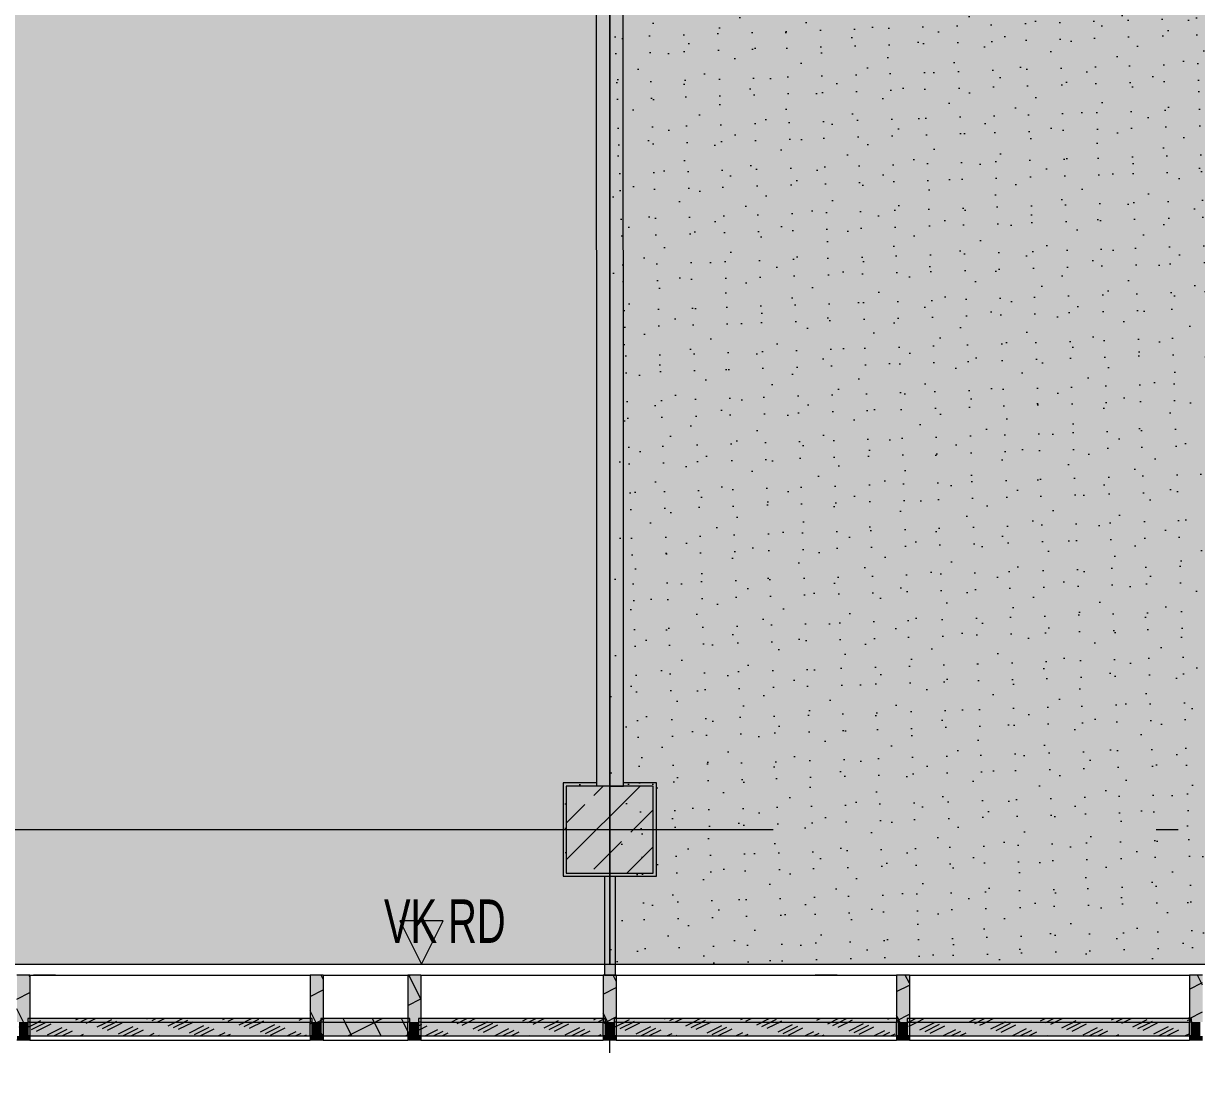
# Model space of a CAD drawing. Header units: metres. Extents: x 101 to 346, y 66 to 213.
# Drawn here: x 108.46 to 113.86, y 84.51 to 89.34 of the extents above; entities that cross this region are included whole.
import ezdxf

# ---------------------------------------------------------------- set-up
doc = ezdxf.new("R2010")
doc.units = ezdxf.units.M
doc.header["$MEASUREMENT"] = 0
for name, pattern in [('Punktlinie', [0.0035, 0, -0.0035]), ('Strichpunktlinie', [0.006703, 0.003528, -0.001764, 0, -0.001411]), ('Wipeout_Contour', [1, 0, -1])]:
    doc.linetypes.add(name, pattern=pattern)
for name, color, linetype in [('00  Raster', 7, 'Continuous'), ('10  Fassade', 7, 'Continuous'), ('10  Fassade_Deckschraffur', 7, 'Continuous'), ('10  Fassade_Schnittschraffur', 7, 'Continuous'), ('10  Stützen', 7, 'Continuous'), ('10  Stützen_Schnittschraffur', 7, 'Continuous'), ('10  Treppen + Rampen', 7, 'Continuous'), ('40  Text Statik', 7, 'Continuous'), ('50  NUF - Raumstempel', 7, 'Continuous'), ('Neubau_20  Boden Aufbauten', 7, 'Continuous'), ('Neubau_20  Boden Aufbauten_Deckschraffur', 7, 'Continuous'), ('Neubau_20 Wand Leichtbau MIETERAUSBAU', 7, 'Continuous'), ('Neubau_20 Wand Leichtbau MIETERAUSBAU_Schnittschraffur', 7, 'Continuous'), ('Neubau_40  Text Statik', 7, 'Continuous')]:
    doc.layers.add(name, color=color, linetype=linetype)
doc.styles.add('ERSTELLTER_STIL_3', font='')
doc.styles.get('ERSTELLTER_STIL_3').set_extended_font_data('Arial Narrow')
pattern_1 = [(26.86749, (13.58792, 22.68427), (-0.07117876, 0.14049852), [0, -0.105, 0, -0.1575]), (91.86749, (13.92054, 22.57534), (0.15741635, 0.00513262), [0, -0.077, 0, -0.133])]
pattern_2 = [(26.86749, (13.479, 22.35165), (-0.05423143, 0.10704649), []), (116.86749, (13.479, 22.35165), (0.10704649, 0.05423143), [])]

# ---------------------------------------------------------------- blocks, each defined once
blk = doc.blocks.new('*X19', base_point=(96.2155, 47.274))
at = {"layer": '10  Fassade_Schnittschraffur', "color": 98, "linetype": 'Continuous', "lineweight": 13, "ltscale": 1000, "true_color": 0x000100}
for p, q in [((112.5254, 84.7373), (112.5641, 84.7569)), ((112.5336, 84.7216), (112.6005, 84.7555)), ((112.584, 84.7051), (112.6509, 84.739)), ((112.6078, 84.6973), (112.6747, 84.7312)), ((112.6315, 84.6896), (112.6984, 84.7235)), ((112.8128, 84.7418), (112.8426, 84.7569)), ((112.8365, 84.734), (112.8818, 84.7569)), ((112.8603, 84.7262), (112.9209, 84.7569)), ((112.9106, 84.7097), (112.9776, 84.7436)), ((112.9344, 84.7019), (113.0013, 84.7358)), ((112.9582, 84.6941), (113.0251, 84.728)), ((113.0085, 84.6776), (113.0754, 84.7115)), ((113.1394, 84.7463), (113.1603, 84.7569)), ((113.1632, 84.7385), (113.1994, 84.7569)), ((113.1869, 84.7308), (113.2385, 84.7569)), ((113.2373, 84.7143), (113.3042, 84.7482)), ((113.2611, 84.7065), (113.328, 84.7404)), ((113.2848, 84.6987), (113.3517, 84.7326)), ((113.3352, 84.6822), (113.4021, 84.7161)), ((113.4661, 84.7509), (113.4779, 84.7569)), ((113.4898, 84.7431), (113.517, 84.7569)), ((113.5136, 84.7353), (113.5561, 84.7569)), ((113.5639, 84.7188), (113.6308, 84.7527)), ((113.5877, 84.7111), (113.6546, 84.745)), ((113.6115, 84.7033), (113.6784, 84.7372)), ((113.6618, 84.6868), (113.7287, 84.7207)), ((113.6856, 84.679), (113.7525, 84.7129)), ((113.7927, 84.7555), (113.7955, 84.7569)), ((113.8165, 84.7477), (113.8346, 84.7569)), ((112.6894, 84.6769), (112.7488, 84.707)), ((112.7285, 84.6769), (112.7726, 84.6992)), ((112.7677, 84.6769), (112.7963, 84.6914)), ((113.0462, 84.6769), (113.0992, 84.7038)), ((113.0853, 84.6769), (113.123, 84.696)), ((113.1682, 84.6769), (113.1733, 84.6795)), ((113.3638, 84.6769), (113.4258, 84.7083)), ((113.4029, 84.6769), (113.4496, 84.7005)), ((113.4858, 84.6769), (113.5, 84.6841)), ((113.7205, 84.6769), (113.7762, 84.7051)), ((113.8035, 84.6769), (113.8266, 84.6886))]:
    blk.add_line(p, q, dxfattribs=at)
blk = doc.blocks.new('*X20', base_point=(96.2155, 47.274))
at = {"layer": '10  Fassade_Schnittschraffur', "color": 98, "linetype": 'Continuous', "lineweight": 13, "ltscale": 1000, "true_color": 0x000100}
for p, q in [((111.1795, 84.7189), (111.2465, 84.7528)), ((111.2033, 84.7111), (111.2702, 84.745)), ((111.2271, 84.7033), (111.294, 84.7372)), ((111.2774, 84.6868), (111.3443, 84.7207)), ((111.3012, 84.6791), (111.3681, 84.713)), ((111.4083, 84.7555), (111.411, 84.7569)), ((111.4321, 84.7477), (111.4501, 84.7569)), ((111.4558, 84.74), (111.4892, 84.7569)), ((111.5062, 84.7235), (111.5722, 84.7569)), ((111.5299, 84.7157), (111.5969, 84.7496)), ((111.5537, 84.7079), (111.6206, 84.7418)), ((111.6041, 84.6914), (111.671, 84.7253)), ((111.6278, 84.6836), (111.6947, 84.7175)), ((111.7587, 84.7523), (111.7677, 84.7569)), ((111.7825, 84.7445), (111.8068, 84.7569)), ((111.8328, 84.728), (111.8898, 84.7569)), ((111.8566, 84.7203), (111.9235, 84.7542)), ((111.8804, 84.7125), (111.9473, 84.7464)), ((111.9307, 84.696), (111.9976, 84.7299)), ((111.9545, 84.6882), (112.0214, 84.7221)), ((111.9782, 84.6804), (112.0451, 84.7143)), ((112.1091, 84.7491), (112.1245, 84.7569)), ((112.1595, 84.7326), (112.2074, 84.7569)), ((112.1832, 84.7248), (112.2465, 84.7569)), ((112.207, 84.7171), (112.2739, 84.7509)), ((112.2574, 84.7006), (112.3243, 84.7345)), ((112.2811, 84.6928), (112.348, 84.7267)), ((112.3049, 84.685), (112.3718, 84.7189)), ((112.4358, 84.7537), (112.4421, 84.7569)), ((111.336, 84.6769), (111.3919, 84.7052)), ((111.4189, 84.6769), (111.4422, 84.6887)), ((111.4581, 84.6769), (111.466, 84.6809)), ((111.6536, 84.6769), (111.7185, 84.7098)), ((111.7366, 84.6769), (111.7689, 84.6933)), ((111.7757, 84.6769), (111.7926, 84.6855)), ((111.8148, 84.6769), (111.8164, 84.6777)), ((112.0542, 84.6769), (112.0955, 84.6978)), ((112.0933, 84.6769), (112.1193, 84.69)), ((112.1324, 84.6769), (112.143, 84.6823)), ((112.3718, 84.6769), (112.4222, 84.7024)), ((112.4109, 84.6769), (112.4459, 84.6946)), ((112.45, 84.6769), (112.4697, 84.6868))]:
    blk.add_line(p, q, dxfattribs=at)
blk = doc.blocks.new('*X21', base_point=(96.2155, 47.274))
at = {"layer": '10  Fassade_Schnittschraffur', "color": 98, "linetype": 'Continuous', "lineweight": 13, "ltscale": 1000, "true_color": 0x000100}
for p, q in [((110.2754, 84.7238), (110.2903, 84.7313)), ((110.2754, 84.7039), (110.314, 84.7235)), ((110.4284, 84.7418), (110.4581, 84.7569)), ((110.4521, 84.734), (110.4972, 84.7569)), ((110.4759, 84.7263), (110.5364, 84.7569)), ((110.5263, 84.7098), (110.5932, 84.7437)), ((110.55, 84.702), (110.6169, 84.7359)), ((110.5738, 84.6942), (110.6407, 84.7281)), ((110.6241, 84.6777), (110.691, 84.7116)), ((110.755, 84.7464), (110.7757, 84.7569)), ((110.7788, 84.7386), (110.8149, 84.7569)), ((110.8025, 84.7308), (110.854, 84.7569)), ((110.8529, 84.7143), (110.9198, 84.7482)), ((110.8767, 84.7066), (110.9436, 84.7404)), ((110.9004, 84.6988), (110.9673, 84.7327)), ((110.9508, 84.6823), (111.0177, 84.7162)), ((111.0817, 84.751), (111.0934, 84.7569)), ((111.1054, 84.7432), (111.1325, 84.7569)), ((111.1292, 84.7354), (111.1354, 84.7385)), ((110.3049, 84.6769), (110.3644, 84.707)), ((110.344, 84.6769), (110.3882, 84.6993)), ((110.3831, 84.6769), (110.4119, 84.6915)), ((110.6616, 84.6769), (110.7148, 84.7038)), ((110.7008, 84.6769), (110.7386, 84.696)), ((110.7837, 84.6769), (110.7889, 84.6795)), ((110.9793, 84.6769), (111.0414, 84.7084)), ((111.0184, 84.6769), (111.0652, 84.7006)), ((111.1013, 84.6769), (111.1156, 84.6841))]:
    blk.add_line(p, q, dxfattribs=at)
blk = doc.blocks.new('*X22', base_point=(96.2155, 47.274))
at = {"layer": '10  Fassade_Schnittschraffur', "color": 98, "linetype": 'Continuous', "lineweight": 13, "ltscale": 1000, "true_color": 0x000100}
for p, q in [((108.4754, 84.7179), (108.5354, 84.7483)), ((108.4923, 84.7066), (108.5592, 84.7405)), ((108.516, 84.6988), (108.5829, 84.7327)), ((108.5664, 84.6823), (108.6333, 84.7162)), ((108.6973, 84.751), (108.7089, 84.7569)), ((108.721, 84.7432), (108.748, 84.7569)), ((108.7448, 84.7355), (108.7871, 84.7569)), ((108.7952, 84.719), (108.8621, 84.7529)), ((108.8189, 84.7112), (108.8858, 84.7451)), ((108.8427, 84.7034), (108.9096, 84.7373)), ((108.893, 84.6869), (108.9599, 84.7208)), ((108.9168, 84.6791), (108.9837, 84.713)), ((109.0239, 84.7556), (109.0265, 84.7569)), ((109.0477, 84.7478), (109.0656, 84.7569)), ((109.0714, 84.74), (109.1047, 84.7569)), ((109.1218, 84.7235), (109.1876, 84.7569)), ((109.1456, 84.7158), (109.2125, 84.7497)), ((109.1693, 84.708), (109.2362, 84.7419)), ((109.2197, 84.6915), (109.2866, 84.7254)), ((109.2434, 84.6837), (109.3103, 84.7176)), ((109.3743, 84.7524), (109.3832, 84.7569)), ((109.3981, 84.7446), (109.4223, 84.7569)), ((109.4484, 84.7281), (109.5053, 84.7569)), ((109.4722, 84.7203), (109.5391, 84.7542)), ((109.496, 84.7125), (109.5629, 84.7464)), ((109.5463, 84.6961), (109.6132, 84.7299)), ((109.5701, 84.6883), (109.637, 84.7222)), ((109.5938, 84.6805), (109.6607, 84.7144)), ((109.7247, 84.7492), (109.74, 84.7569)), ((109.7751, 84.7327), (109.7854, 84.7379)), ((108.5948, 84.6769), (108.6571, 84.7085)), ((108.6339, 84.6769), (108.6808, 84.7007)), ((108.7168, 84.6769), (108.7312, 84.6842)), ((108.9515, 84.6769), (109.0075, 84.7052)), ((109.0344, 84.6769), (109.0578, 84.6888)), ((109.0735, 84.6769), (109.0816, 84.681)), ((109.2691, 84.6769), (109.3341, 84.7098)), ((109.352, 84.6769), (109.3845, 84.6933)), ((109.3912, 84.6769), (109.4082, 84.6855)), ((109.4303, 84.6769), (109.432, 84.6778)), ((109.6697, 84.6769), (109.7111, 84.6979)), ((109.7088, 84.6769), (109.7349, 84.6901)), ((109.7479, 84.6769), (109.7586, 84.6823))]:
    blk.add_line(p, q, dxfattribs=at)

msp = doc.modelspace()

# ---------------------------------------------------------------- hatches: boundary and pattern name
at = {"layer": '10  Stützen_Schnittschraffur', "linetype": 'Continuous', "lineweight": 0, "true_color": 0xffffff}
for points in [[(111.0938, 85.8419), (110.9404, 85.8419), (110.9404, 85.4119), (111.3704, 85.4119), (111.3704, 85.8419), (111.2188, 85.8419), (111.2188, 85.8269), (111.1563, 85.8269), (111.3554, 85.8269), (111.3554, 85.4269), (110.9554, 85.4269), (110.9554, 85.8269), (111.0938, 85.8269)], [(110.9554, 85.4269), (111.3554, 85.4269), (111.3554, 85.8269), (110.9554, 85.8269)]]:
    msp.add_hatch(color=7, dxfattribs=at).paths.add_polyline_path(points)
at = {"layer": '10  Stützen_Schnittschraffur', "linetype": 'Continuous', "lineweight": 13, "true_color": 0x000100}
h = msp.add_hatch(dxfattribs=at)
h.set_pattern_fill('Gips_0008', color=98, style=0, pattern_type=2)
h.set_pattern_definition([(26.86749, (13.479, 22.351647), (-0.02259643, 0.044602705), [0, -0.05])])
h.paths.add_polyline_path([(111.0938, 85.8419), (110.9404, 85.8419), (110.9404, 85.4119), (111.3704, 85.4119), (111.3704, 85.8419), (111.2188, 85.8419), (111.2188, 85.8269), (111.1563, 85.8269), (111.3554, 85.8269), (111.3554, 85.4269), (110.9554, 85.4269), (110.9554, 85.8269), (111.0938, 85.8269)])
h = msp.add_hatch(dxfattribs=at)
h.set_pattern_fill('Beton__Stahlbeton_0008', color=98, style=0, pattern_type=2)
h.set_pattern_definition([(225, (110.95537, 85.8269), (-0.16971, 0.16971), []), (225, (110.87052, 85.91174), (-0.169706, 0.169706), [0.18, -0.06])])
h.paths.add_polyline_path([(110.9554, 85.4269), (111.3554, 85.4269), (111.3554, 85.8269), (110.9554, 85.8269)])
at = {"layer": 'Neubau_20  Boden Aufbauten_Deckschraffur', "linetype": 'Continuous', "lineweight": 18}
msp.add_hatch(color=171, dxfattribs=at).paths.add_polyline_path([(113.1704, 97.469), (104.6804, 97.469), (104.6804, 92.8669), (104.6804, 85.0069), (111.0679, 85.0069), (111.1554, 85.0069), (111.1554, 90.7669), (111.0929, 90.7669), (111.0929, 92.8169), (111.2179, 92.8169), (113.7054, 92.8169), (113.7054, 97.312), (113.1704, 97.312)])
h = msp.add_hatch(dxfattribs=at)
h.set_pattern_fill('Mörtel_0008', color=8, style=0, pattern_type=2)
h.set_pattern_definition(pattern_1)
h.paths.add_polyline_path([(113.1704, 97.469), (104.6804, 97.469), (104.6804, 92.8669), (104.6804, 85.0069), (111.0679, 85.0069), (111.1554, 85.0069), (111.1554, 90.7669), (111.0929, 90.7669), (111.0929, 92.8169), (111.2179, 92.8169), (113.7054, 92.8169), (113.7054, 97.312), (113.1704, 97.312)])
at = {"layer": 'Neubau_20  Boden Aufbauten_Deckschraffur', "linetype": 'Continuous', "lineweight": 18, "true_color": 0xe2ff40}
msp.add_hatch(color=61, dxfattribs=at).paths.add_polyline_path([(111.1554, 90.7669), (111.1554, 85.0069), (118.2804, 85.0069), (118.2804, 90.7669)])
at = {"layer": 'Neubau_20  Boden Aufbauten_Deckschraffur', "linetype": 'Continuous', "lineweight": 18, "true_color": 0xdfdfdf}
h = msp.add_hatch(dxfattribs=at)
h.set_pattern_fill('Mörtel_0008', color=254, style=0, pattern_type=2)
h.set_pattern_definition(pattern_1)
h.paths.add_polyline_path([(111.1554, 90.7669), (111.1554, 85.0069), (118.2804, 85.0069), (118.2804, 90.7669)])
at = {"layer": 'Neubau_20 Wand Leichtbau MIETERAUSBAU_Schnittschraffur', "linetype": 'Continuous', "lineweight": 18}
msp.add_hatch(color=9, dxfattribs=at).paths.add_polyline_path([(111.2179, 90.7669), (111.0929, 90.7669), (111.0938, 85.8269), (111.1563, 85.8269), (111.2188, 85.8269)])

# ---------------------------------------------------------------- linework, layer by layer
at = {"layer": '00  Raster', "color": 7, "linetype": 'Strichpunktlinie', "lineweight": 13, "ltscale": 1000}
msp.add_line((101.5775, 85.6269), (159.1776, 85.6269), dxfattribs=at)
at = {"layer": '10  Stützen', "color": 7, "linetype": 'Continuous', "lineweight": 13, "ltscale": 1000, "flags": 128}
msp.add_lwpolyline([(111.0938, 85.8419), (110.9404, 85.8419), (110.9404, 85.4119), (111.3704, 85.4119), (111.3704, 85.8419), (111.2188, 85.8419)], dxfattribs=at)
msp.add_lwpolyline([(110.9554, 85.4269), (111.3554, 85.4269), (111.3554, 85.8269), (110.9554, 85.8269)], close=True, dxfattribs=at)
at = {"layer": 'Neubau_20  Boden Aufbauten', "color": 7, "linetype": 'Continuous', "lineweight": 13, "ltscale": 1000, "flags": 128}
for points in [[(113.1704, 97.469), (104.6804, 97.469), (104.6804, 92.8669), (104.6804, 85.0069), (111.0679, 85.0069), (111.1554, 85.0069), (111.1554, 90.7669), (111.0929, 90.7669), (111.0929, 92.8169), (111.2179, 92.8169), (113.7054, 92.8169), (113.7054, 97.312), (113.1704, 97.312)], [(111.1554, 90.7669), (111.1554, 85.0069), (118.2804, 85.0069), (118.2804, 90.7669)]]:
    msp.add_lwpolyline(points, close=True, dxfattribs=at)
at = {"layer": 'Neubau_20 Wand Leichtbau MIETERAUSBAU', "color": 7, "linetype": 'Continuous', "lineweight": 18, "ltscale": 1000, "flags": 128}
for points in [[(111.0929, 90.7669), (111.0938, 85.8269)], [(111.2188, 85.8269), (111.2179, 90.7669)]]:
    msp.add_lwpolyline(points, dxfattribs=at)
at = {"layer": 'Neubau_20 Wand Leichtbau MIETERAUSBAU', "color": 7, "linetype": 'Continuous', "lineweight": 13, "ltscale": 1000, "flags": 128}
msp.add_lwpolyline([(111.1563, 85.8269), (111.2188, 85.8269)], dxfattribs=at)
at = {"layer": 'Neubau_40  Text Statik', "color": 7, "linetype": 'Continuous', "lineweight": 13, "ltscale": 1000}
for p, q in [((110.3885, 85.2069), (110.1885, 85.2069)), ((110.1885, 85.2069), (110.2886, 85.0069)), ((110.2886, 85.0069), (110.3885, 85.2069))]:
    msp.add_line(p, q, dxfattribs=at)

# ---------------------------------------------------------------- texts
at = {"layer": '40  Text Statik', "color": 7, "linetype": 'Continuous', "lineweight": 13, "insert": (110.1159, 85.3054), "char_height": 0.2, "attachment_point": 1, "rotation": 0.0014, "style": 'ERSTELLTER_STIL_3'}
msp.add_mtext('\\A1;{\\W0.800000x;\\pql;\\fArial Narrow|b0|i0|c0|p38;VK RD}', dxfattribs=at)

# ---------------------------------------------------------------- wipeouts: each hides what was drawn before it
at = {"color": 254, "linetype": 'Wipeout_Contour', "lineweight": 0, "ltscale": 552.595274}
msp.add_wipeout([(109.7754, 84.6769), (109.7754, 84.7407), (108.4854, 84.7407), (108.4854, 84.6769)], dxfattribs=at).dxf.layer = '10  Fassade_Deckschraffur'
at = {"color": 254, "linetype": 'Wipeout_Contour', "lineweight": 0, "ltscale": 555.444566}
msp.add_wipeout([(110.2254, 84.6769), (110.2254, 84.7407), (109.8354, 84.7407), (109.8354, 84.6769)], dxfattribs=at).dxf.layer = '10  Fassade_Deckschraffur'
at = {"color": 254, "linetype": 'Wipeout_Contour', "lineweight": 0, "ltscale": 557.585593}
msp.add_wipeout([(111.1254, 84.6769), (111.1254, 84.7407), (110.2854, 84.7407), (110.2854, 84.6769)], dxfattribs=at).dxf.layer = '10  Fassade_Deckschraffur'
at = {"color": 254, "linetype": 'Wipeout_Contour', "lineweight": 0, "ltscale": 561.165749}
msp.add_wipeout([(112.4754, 84.6769), (112.4754, 84.7407), (111.1854, 84.7407), (111.1854, 84.6769)], dxfattribs=at).dxf.layer = '10  Fassade_Deckschraffur'
at = {"color": 254, "linetype": 'Wipeout_Contour', "lineweight": 0, "ltscale": 565.479629}
msp.add_wipeout([(113.8254, 84.6769), (113.8254, 84.7407), (112.5354, 84.7407), (112.5354, 84.6769)], dxfattribs=at).dxf.layer = '10  Fassade_Deckschraffur'

# ---------------------------------------------------------------- next in the draw order: wipeouts: each hides what was drawn before it
at = {"color": 254, "linetype": 'Wipeout_Contour', "lineweight": 0, "ltscale": 552.938391}
msp.add_wipeout([(109.7754, 84.7407), (109.7754, 84.9569), (108.4854, 84.9569), (108.4854, 84.7407)], dxfattribs=at).dxf.layer = '10  Fassade_Deckschraffur'
at = {"color": 254, "linetype": 'Wipeout_Contour', "lineweight": 0, "ltscale": 555.785923}
msp.add_wipeout([(110.2254, 84.7407), (110.2254, 84.9569), (109.8354, 84.9569), (109.8354, 84.7407)], dxfattribs=at).dxf.layer = '10  Fassade_Deckschraffur'
at = {"color": 254, "linetype": 'Wipeout_Contour', "lineweight": 0, "ltscale": 557.925642}
msp.add_wipeout([(111.1254, 84.7407), (111.1254, 84.9569), (110.2854, 84.9569), (110.2854, 84.7407)], dxfattribs=at).dxf.layer = '10  Fassade_Deckschraffur'
at = {"color": 254, "linetype": 'Wipeout_Contour', "lineweight": 0, "ltscale": 561.503634}
msp.add_wipeout([(112.4754, 84.9569), (111.1854, 84.9569), (111.1854, 84.7407), (112.4754, 84.7407)], dxfattribs=at).dxf.layer = '10  Fassade_Deckschraffur'
at = {"color": 254, "linetype": 'Wipeout_Contour', "lineweight": 0, "ltscale": 565.81494}
msp.add_wipeout([(113.8254, 84.7407), (113.8254, 84.9569), (112.5354, 84.9569), (112.5354, 84.7407)], dxfattribs=at).dxf.layer = '10  Fassade_Deckschraffur'
at = {"color": 254, "linetype": 'Wipeout_Contour', "lineweight": 0, "ltscale": 552.492667}
msp.add_wipeout([(109.7754, 84.6569), (109.7754, 84.6769), (108.4854, 84.6769), (108.4854, 84.6569)], dxfattribs=at).dxf.layer = '10  Fassade_Deckschraffur'
at = {"color": 254, "linetype": 'Wipeout_Contour', "lineweight": 0, "ltscale": 555.342486}
msp.add_wipeout([(110.2254, 84.6569), (110.2254, 84.6769), (109.8354, 84.6769), (109.8354, 84.6569)], dxfattribs=at).dxf.layer = '10  Fassade_Deckschraffur'
at = {"color": 254, "linetype": 'Wipeout_Contour', "lineweight": 0, "ltscale": 557.483904}
msp.add_wipeout([(111.1254, 84.6569), (111.1254, 84.6769), (110.2854, 84.6769), (110.2854, 84.6569)], dxfattribs=at).dxf.layer = '10  Fassade_Deckschraffur'
at = {"color": 254, "linetype": 'Wipeout_Contour', "lineweight": 0, "ltscale": 561.064709}
msp.add_wipeout([(112.4754, 84.6569), (112.4754, 84.6769), (111.1854, 84.6769), (111.1854, 84.6569)], dxfattribs=at).dxf.layer = '10  Fassade_Deckschraffur'
at = {"color": 254, "linetype": 'Wipeout_Contour', "lineweight": 0, "ltscale": 565.379358}
msp.add_wipeout([(113.8254, 84.6569), (113.8254, 84.6769), (112.5354, 84.6769), (112.5354, 84.6569)], dxfattribs=at).dxf.layer = '10  Fassade_Deckschraffur'

# ---------------------------------------------------------------- next in the draw order: hatches: boundary and pattern name
at = {"layer": 'Neubau_20 Wand Leichtbau MIETERAUSBAU_Schnittschraffur', "linetype": 'Continuous', "lineweight": 18}
msp.add_hatch(color=9, dxfattribs=at).paths.add_polyline_path([(111.1314, 85.4119), (111.1315, 84.956), (111.1815, 84.956), (111.1814, 85.4119)])

# ---------------------------------------------------------------- next in the draw order: linework, layer by layer
at = {"layer": '10  Fassade', "color": 7, "linetype": 'Continuous', "lineweight": 13, "ltscale": 1000}
for p, q in [((108.4854, 84.9569), (108.4254, 84.9569)), ((109.8354, 84.9569), (109.7754, 84.9569)), ((110.2854, 84.9569), (110.2254, 84.9569)), ((111.1854, 84.9569), (111.1254, 84.9569)), ((112.5354, 84.9569), (112.4754, 84.9569)), ((113.8854, 84.9569), (113.8254, 84.9569))]:
    msp.add_line(p, q, dxfattribs=at)
at = {"layer": '10  Fassade', "color": 7, "linetype": 'Continuous', "lineweight": 18, "ltscale": 1000, "flags": 128}
for points in [[(108.4854, 84.9569), (109.7754, 84.9569)], [(109.8354, 84.9569), (110.2254, 84.9569)], [(110.2854, 84.9569), (111.1254, 84.9569)], [(111.1854, 84.9569), (112.4754, 84.9569)], [(112.5354, 84.9569), (113.8254, 84.9569)]]:
    msp.add_lwpolyline(points, dxfattribs=at)
at = {"layer": '50  NUF - Raumstempel', "color": 7, "linetype": 'Punktlinie', "lineweight": 13, "ltscale": 1000, "flags": 128}
msp.add_lwpolyline([(104.6804, 84.956), (104.6804, 97.469), (113.7904, 97.469), (113.7904, 99.9619), (127.3054, 99.9619), (127.3054, 99.6919), (127.1404, 99.6919), (127.1404, 99.2619), (127.3054, 99.2619), (127.3054, 93.4069), (127.1404, 93.4069), (127.1404, 92.9769), (127.3054, 92.9769), (127.3054, 92.7919), (121.8704, 92.7919), (121.8704, 88.5569), (120.5754, 88.5569), (120.5754, 85.1919), (117.9804, 85.1919), (117.9804, 84.956)], close=True, dxfattribs=at)
at = {"layer": 'Neubau_20 Wand Leichtbau MIETERAUSBAU', "color": 7, "linetype": 'Continuous', "lineweight": 18, "ltscale": 1000, "flags": 128}
for points in [[(111.1314, 85.4119), (111.1315, 84.956)], [(111.1815, 84.956), (111.1814, 85.4119)]]:
    msp.add_lwpolyline(points, dxfattribs=at)
at = {"layer": 'Neubau_20 Wand Leichtbau MIETERAUSBAU', "color": 7, "linetype": 'Continuous', "lineweight": 13, "ltscale": 1000, "flags": 128}
msp.add_lwpolyline([(111.1315, 84.956), (111.1815, 84.956)], dxfattribs=at)

# ---------------------------------------------------------------- next in the draw order: wipeouts: each hides what was drawn before it
at = {"color": 254, "linetype": 'Wipeout_Contour', "lineweight": 0, "ltscale": 550.549651}
msp.add_wipeout([(108.4754, 84.7407), (108.4754, 84.6799), (108.4854, 84.6799), (108.4854, 84.7407)], dxfattribs=at).dxf.layer = '10  Fassade_Deckschraffur'
at = {"color": 254, "linetype": 'Wipeout_Contour', "lineweight": 0, "ltscale": 554.657319}
msp.add_wipeout([(109.7754, 84.7407), (109.7754, 84.6799), (109.7854, 84.6799), (109.7854, 84.7407)], dxfattribs=at).dxf.layer = '10  Fassade_Deckschraffur'
at = {"color": 254, "linetype": 'Wipeout_Contour', "lineweight": 0, "ltscale": 554.815674}
msp.add_wipeout([(109.8254, 84.7407), (109.8254, 84.6799), (109.8354, 84.6799), (109.8354, 84.7407)], dxfattribs=at).dxf.layer = '10  Fassade_Deckschraffur'
at = {"color": 254, "linetype": 'Wipeout_Contour', "lineweight": 0, "ltscale": 556.083465}
msp.add_wipeout([(110.2254, 84.7407), (110.2254, 84.6799), (110.2354, 84.6799), (110.2354, 84.7407)], dxfattribs=at).dxf.layer = '10  Fassade_Deckschraffur'
at = {"color": 254, "linetype": 'Wipeout_Contour', "lineweight": 0, "ltscale": 556.24206}
msp.add_wipeout([(110.2754, 84.7407), (110.2754, 84.6799), (110.2854, 84.6799), (110.2854, 84.7407)], dxfattribs=at).dxf.layer = '10  Fassade_Deckschraffur'
at = {"color": 254, "linetype": 'Wipeout_Contour', "lineweight": 0, "ltscale": 558.942229}
msp.add_wipeout([(111.1354, 84.7407), (111.1254, 84.7407), (111.1254, 84.6799), (111.1354, 84.6799)], dxfattribs=at).dxf.layer = '10  Fassade_Deckschraffur'
at = {"color": 254, "linetype": 'Wipeout_Contour', "lineweight": 0, "ltscale": 559.1013}
msp.add_wipeout([(111.1754, 84.7407), (111.1754, 84.6799), (111.1854, 84.6799), (111.1854, 84.7407)], dxfattribs=at).dxf.layer = '10  Fassade_Deckschraffur'
at = {"color": 254, "linetype": 'Wipeout_Contour', "lineweight": 0, "ltscale": 563.246312}
msp.add_wipeout([(112.4754, 84.7407), (112.4754, 84.6799), (112.4854, 84.6799), (112.4854, 84.7407)], dxfattribs=at).dxf.layer = '10  Fassade_Deckschraffur'
at = {"color": 254, "linetype": 'Wipeout_Contour', "lineweight": 0, "ltscale": 563.406085}
msp.add_wipeout([(112.5254, 84.7407), (112.5254, 84.6799), (112.5354, 84.6799), (112.5354, 84.7407)], dxfattribs=at).dxf.layer = '10  Fassade_Deckschraffur'
at = {"color": 254, "linetype": 'Wipeout_Contour', "lineweight": 0, "ltscale": 567.569133}
msp.add_wipeout([(113.8254, 84.7407), (113.8254, 84.6799), (113.8354, 84.6799), (113.8354, 84.7407)], dxfattribs=at).dxf.layer = '10  Fassade_Deckschraffur'

# ---------------------------------------------------------------- next in the draw order: hatches: boundary and pattern name
at = {"layer": '10  Fassade_Schnittschraffur', "linetype": 'Continuous', "lineweight": 0, "true_color": 0xffffff}
for points in [[(108.4854, 84.9569), (108.4254, 84.9569), (108.4254, 84.7407), (108.4854, 84.7407)], [(109.8354, 84.9569), (109.7754, 84.9569), (109.7754, 84.7407), (109.8354, 84.7407)], [(110.2854, 84.9569), (110.2254, 84.9569), (110.2254, 84.7407), (110.2854, 84.7407)], [(111.1854, 84.9569), (111.1254, 84.9569), (111.1254, 84.7407), (111.1854, 84.7407)], [(112.5354, 84.9569), (112.4754, 84.9569), (112.4754, 84.7407), (112.5354, 84.7407)], [(113.8854, 84.9569), (113.8254, 84.9569), (113.8254, 84.7407), (113.8854, 84.7407)]]:
    msp.add_hatch(color=7, dxfattribs=at).paths.add_polyline_path(points)
at = {"layer": '10  Fassade_Schnittschraffur', "linetype": 'Continuous', "lineweight": 13, "true_color": 0x000100}
h = msp.add_hatch(dxfattribs=at)
h.set_pattern_fill('Dämmung__hart_1_0008', color=98, style=0, pattern_type=2)
h.set_pattern_definition(pattern_2)
h.paths.add_polyline_path([(108.4854, 84.9569), (108.4254, 84.9569), (108.4254, 84.7407), (108.4854, 84.7407)])
h = msp.add_hatch(dxfattribs=at)
h.set_pattern_fill('Dämmung__hart_1_0008', color=98, style=0, pattern_type=2)
h.set_pattern_definition(pattern_2)
h.paths.add_polyline_path([(109.8354, 84.9569), (109.7754, 84.9569), (109.7754, 84.7407), (109.8354, 84.7407)])
h = msp.add_hatch(dxfattribs=at)
h.set_pattern_fill('Dämmung__hart_1_0008', color=98, style=0, pattern_type=2)
h.set_pattern_definition(pattern_2)
h.paths.add_polyline_path([(110.2854, 84.9569), (110.2254, 84.9569), (110.2254, 84.7407), (110.2854, 84.7407)])
h = msp.add_hatch(dxfattribs=at)
h.set_pattern_fill('Dämmung__hart_1_0008', color=98, style=0, pattern_type=2)
h.set_pattern_definition(pattern_2)
h.paths.add_polyline_path([(111.1854, 84.9569), (111.1254, 84.9569), (111.1254, 84.7407), (111.1854, 84.7407)])
h = msp.add_hatch(dxfattribs=at)
h.set_pattern_fill('Dämmung__hart_1_0008', color=98, style=0, pattern_type=2)
h.set_pattern_definition(pattern_2)
h.paths.add_polyline_path([(112.5354, 84.9569), (112.4754, 84.9569), (112.4754, 84.7407), (112.5354, 84.7407)])
h = msp.add_hatch(dxfattribs=at)
h.set_pattern_fill('Dämmung__hart_1_0008', color=98, style=0, pattern_type=2)
h.set_pattern_definition(pattern_2)
h.paths.add_polyline_path([(113.8854, 84.9569), (113.8254, 84.9569), (113.8254, 84.7407), (113.8854, 84.7407)])

# ---------------------------------------------------------------- next in the draw order: linework, layer by layer
at = {"layer": '10  Fassade', "color": 7, "linetype": 'Continuous', "lineweight": 13, "ltscale": 1000}
for p, q in [((108.4854, 84.9569), (108.4854, 84.7407)), ((109.7754, 84.9569), (109.7754, 84.7407)), ((109.8354, 84.9569), (109.8354, 84.7407)), ((110.2254, 84.9569), (110.2254, 84.7407)), ((110.2854, 84.9569), (110.2854, 84.7407)), ((111.1254, 84.9569), (111.1254, 84.7407)), ((111.1854, 84.9569), (111.1854, 84.7407)), ((112.4754, 84.9569), (112.4754, 84.7407)), ((112.5354, 84.9569), (112.5354, 84.7407)), ((113.8254, 84.9569), (113.8254, 84.7407)), ((108.4854, 84.7407), (108.4754, 84.7407)), ((109.7854, 84.7407), (109.7754, 84.7407)), ((109.8354, 84.7407), (109.8254, 84.7407)), ((110.2354, 84.7407), (110.2254, 84.7407)), ((110.2854, 84.7407), (110.2754, 84.7407)), ((111.1354, 84.7407), (111.1254, 84.7407)), ((111.1854, 84.7407), (111.1754, 84.7407)), ((112.4854, 84.7407), (112.4754, 84.7407)), ((112.5354, 84.7407), (112.5254, 84.7407)), ((113.8354, 84.7407), (113.8254, 84.7407))]:
    msp.add_line(p, q, dxfattribs=at)
at = {"layer": '10  Fassade', "color": 7, "linetype": 'Continuous', "lineweight": 18, "ltscale": 1000, "flags": 128}
for points in [[(108.4854, 84.7407), (109.7754, 84.7407)], [(109.8354, 84.7407), (110.2254, 84.7407)], [(110.2854, 84.7407), (111.1254, 84.7407)], [(111.1854, 84.7407), (112.4754, 84.7407)], [(112.5354, 84.7407), (113.8254, 84.7407)]]:
    msp.add_lwpolyline(points, dxfattribs=at)

# ---------------------------------------------------------------- next in the draw order: wipeouts: each hides what was drawn before it
at = {"color": 254, "linetype": 'Wipeout_Contour', "lineweight": 0, "ltscale": 550.471323}
msp.add_wipeout([(108.4854, 84.6799), (108.4754, 84.6799), (108.4754, 84.6769), (108.4854, 84.6769)], dxfattribs=at).dxf.layer = '10  Fassade_Deckschraffur'
at = {"color": 254, "linetype": 'Wipeout_Contour', "lineweight": 0, "ltscale": 554.579571}
msp.add_wipeout([(109.7754, 84.6799), (109.7754, 84.6769), (109.7854, 84.6769), (109.7854, 84.6799)], dxfattribs=at).dxf.layer = '10  Fassade_Deckschraffur'
at = {"color": 254, "linetype": 'Wipeout_Contour', "lineweight": 0, "ltscale": 554.737948}
msp.add_wipeout([(109.8354, 84.6799), (109.8254, 84.6799), (109.8254, 84.6769), (109.8354, 84.6769)], dxfattribs=at).dxf.layer = '10  Fassade_Deckschraffur'
at = {"color": 254, "linetype": 'Wipeout_Contour', "lineweight": 0, "ltscale": 556.005916}
msp.add_wipeout([(110.2254, 84.6799), (110.2254, 84.6769), (110.2354, 84.6769), (110.2354, 84.6799)], dxfattribs=at).dxf.layer = '10  Fassade_Deckschraffur'
at = {"color": 254, "linetype": 'Wipeout_Contour', "lineweight": 0, "ltscale": 556.164533}
msp.add_wipeout([(110.2854, 84.6799), (110.2754, 84.6799), (110.2754, 84.6769), (110.2854, 84.6769)], dxfattribs=at).dxf.layer = '10  Fassade_Deckschraffur'
at = {"color": 254, "linetype": 'Wipeout_Contour', "lineweight": 0, "ltscale": 558.865078}
msp.add_wipeout([(111.1254, 84.6799), (111.1254, 84.6769), (111.1354, 84.6769), (111.1354, 84.6799)], dxfattribs=at).dxf.layer = '10  Fassade_Deckschraffur'
at = {"color": 254, "linetype": 'Wipeout_Contour', "lineweight": 0, "ltscale": 559.024174}
msp.add_wipeout([(111.1854, 84.6799), (111.1754, 84.6799), (111.1754, 84.6769), (111.1854, 84.6769)], dxfattribs=at).dxf.layer = '10  Fassade_Deckschraffur'
at = {"color": 254, "linetype": 'Wipeout_Contour', "lineweight": 0, "ltscale": 563.16975}
msp.add_wipeout([(112.4754, 84.6799), (112.4754, 84.6769), (112.4854, 84.6769), (112.4854, 84.6799)], dxfattribs=at).dxf.layer = '10  Fassade_Deckschraffur'
at = {"color": 254, "linetype": 'Wipeout_Contour', "lineweight": 0, "ltscale": 563.329543}
msp.add_wipeout([(112.5354, 84.6799), (112.5254, 84.6799), (112.5254, 84.6769), (112.5354, 84.6769)], dxfattribs=at).dxf.layer = '10  Fassade_Deckschraffur'
at = {"color": 254, "linetype": 'Wipeout_Contour', "lineweight": 0, "ltscale": 567.493151}
msp.add_wipeout([(113.8254, 84.6799), (113.8254, 84.6769), (113.8354, 84.6769), (113.8354, 84.6799)], dxfattribs=at).dxf.layer = '10  Fassade_Deckschraffur'

# ---------------------------------------------------------------- next in the draw order: hatches: boundary and pattern name
at = {"layer": '10  Fassade_Schnittschraffur', "linetype": 'Continuous', "lineweight": 0, "true_color": 0xffffff}
for points in [[(108.4754, 84.7407), (108.4354, 84.7407), (108.4354, 84.6769), (108.4754, 84.6769)], [(109.7854, 84.6769), (109.7854, 84.7569), (108.4754, 84.7569), (108.4754, 84.6769)], [(109.8254, 84.7407), (109.7854, 84.7407), (109.7854, 84.6769), (109.8254, 84.6769)], [(110.2354, 84.6769), (110.2354, 84.7569), (109.8254, 84.7569), (109.8254, 84.6769)], [(110.2754, 84.7407), (110.2354, 84.7407), (110.2354, 84.6769), (110.2754, 84.6769)], [(111.1354, 84.6769), (111.1354, 84.7569), (110.2754, 84.7569), (110.2754, 84.6769)], [(111.1754, 84.7407), (111.1354, 84.7407), (111.1354, 84.6769), (111.1754, 84.6769)], [(112.4854, 84.6769), (112.4854, 84.7569), (111.1754, 84.7569), (111.1754, 84.6769)], [(112.5254, 84.7407), (112.4854, 84.7407), (112.4854, 84.6769), (112.5254, 84.6769)], [(113.8354, 84.6769), (113.8354, 84.7569), (112.5254, 84.7569), (112.5254, 84.6769)], [(113.8754, 84.7407), (113.8354, 84.7407), (113.8354, 84.6769), (113.8754, 84.6769)], [(108.4254, 84.6569), (108.4854, 84.6569), (108.4854, 84.6769), (108.4254, 84.6769)], [(109.7754, 84.6569), (109.8354, 84.6569), (109.8354, 84.6769), (109.7754, 84.6769)], [(110.2254, 84.6569), (110.2854, 84.6569), (110.2854, 84.6769), (110.2254, 84.6769)], [(111.1254, 84.6569), (111.1854, 84.6569), (111.1854, 84.6769), (111.1254, 84.6769)], [(112.4754, 84.6569), (112.5354, 84.6569), (112.5354, 84.6769), (112.4754, 84.6769)], [(113.8254, 84.6569), (113.8854, 84.6569), (113.8854, 84.6769), (113.8254, 84.6769)]]:
    msp.add_hatch(color=7, dxfattribs=at).paths.add_polyline_path(points)
at = {"layer": '10  Fassade_Schnittschraffur', "linetype": 'Continuous', "lineweight": 13, "true_color": 0x000100}
h = msp.add_hatch(dxfattribs=at)
h.set_pattern_fill('Dämmung__hart_1_0008', color=98, style=0, pattern_type=2)
h.set_pattern_definition(pattern_2)
h.paths.add_polyline_path([(108.4754, 84.7407), (108.4354, 84.7407), (108.4354, 84.6769), (108.4754, 84.6769)])
h = msp.add_hatch(dxfattribs=at)
h.set_pattern_fill('Dämmung__hart_1_0008', color=98, style=0, pattern_type=2)
h.set_pattern_definition(pattern_2)
h.paths.add_polyline_path([(109.8254, 84.7407), (109.7854, 84.7407), (109.7854, 84.6769), (109.8254, 84.6769)])
h = msp.add_hatch(dxfattribs=at)
h.set_pattern_fill('Dämmung__hart_1_0008', color=98, style=0, pattern_type=2)
h.set_pattern_definition(pattern_2)
h.paths.add_polyline_path([(110.2354, 84.6769), (110.2354, 84.7569), (109.8254, 84.7569), (109.8254, 84.6769)])
h = msp.add_hatch(dxfattribs=at)
h.set_pattern_fill('Dämmung__hart_1_0008', color=98, style=0, pattern_type=2)
h.set_pattern_definition(pattern_2)
h.paths.add_polyline_path([(110.2754, 84.7407), (110.2354, 84.7407), (110.2354, 84.6769), (110.2754, 84.6769)])
h = msp.add_hatch(dxfattribs=at)
h.set_pattern_fill('Dämmung__hart_1_0008', color=98, style=0, pattern_type=2)
h.set_pattern_definition(pattern_2)
h.paths.add_polyline_path([(111.1754, 84.7407), (111.1354, 84.7407), (111.1354, 84.6769), (111.1754, 84.6769)])
h = msp.add_hatch(dxfattribs=at)
h.set_pattern_fill('Dämmung__hart_1_0008', color=98, style=0, pattern_type=2)
h.set_pattern_definition(pattern_2)
h.paths.add_polyline_path([(112.5254, 84.7407), (112.4854, 84.7407), (112.4854, 84.6769), (112.5254, 84.6769)])
h = msp.add_hatch(dxfattribs=at)
h.set_pattern_fill('Dämmung__hart_1_0008', color=98, style=0, pattern_type=2)
h.set_pattern_definition(pattern_2)
h.paths.add_polyline_path([(113.8754, 84.7407), (113.8354, 84.7407), (113.8354, 84.6769), (113.8754, 84.6769)])
h = msp.add_hatch(dxfattribs=at)
h.set_pattern_fill('Dämmung__hart_1_0008', color=98, style=0, pattern_type=2)
h.set_pattern_definition(pattern_2)
h.paths.add_polyline_path([(108.4254, 84.6569), (108.4854, 84.6569), (108.4854, 84.6769), (108.4254, 84.6769)])
h = msp.add_hatch(dxfattribs=at)
h.set_pattern_fill('Dämmung__hart_1_0008', color=98, style=0, pattern_type=2)
h.set_pattern_definition(pattern_2)
h.paths.add_polyline_path([(109.7754, 84.6569), (109.8354, 84.6569), (109.8354, 84.6769), (109.7754, 84.6769)])
h = msp.add_hatch(dxfattribs=at)
h.set_pattern_fill('Dämmung__hart_1_0008', color=98, style=0, pattern_type=2)
h.set_pattern_definition(pattern_2)
h.paths.add_polyline_path([(110.2254, 84.6569), (110.2854, 84.6569), (110.2854, 84.6769), (110.2254, 84.6769)])
h = msp.add_hatch(dxfattribs=at)
h.set_pattern_fill('Dämmung__hart_1_0008', color=98, style=0, pattern_type=2)
h.set_pattern_definition(pattern_2)
h.paths.add_polyline_path([(111.1254, 84.6569), (111.1854, 84.6569), (111.1854, 84.6769), (111.1254, 84.6769)])
h = msp.add_hatch(dxfattribs=at)
h.set_pattern_fill('Dämmung__hart_1_0008', color=98, style=0, pattern_type=2)
h.set_pattern_definition(pattern_2)
h.paths.add_polyline_path([(112.4754, 84.6569), (112.5354, 84.6569), (112.5354, 84.6769), (112.4754, 84.6769)])
h = msp.add_hatch(dxfattribs=at)
h.set_pattern_fill('Dämmung__hart_1_0008', color=98, style=0, pattern_type=2)
h.set_pattern_definition(pattern_2)
h.paths.add_polyline_path([(113.8254, 84.6569), (113.8854, 84.6569), (113.8854, 84.6769), (113.8254, 84.6769)])

# ---------------------------------------------------------------- next in the draw order: linework, layer by layer
at = {"layer": '00  Raster', "color": 5, "linetype": 'Strichpunktlinie', "lineweight": 13, "ltscale": 1000}
msp.add_line((111.1554, 79.3072), (111.1554, 102.9769), dxfattribs=at)
at = {"layer": '10  Fassade', "color": 7, "linetype": 'Continuous', "lineweight": 13, "ltscale": 1000}
for p, q in [((108.4754, 84.7407), (108.4754, 84.6769)), ((109.7854, 84.7407), (109.7854, 84.6769)), ((109.8254, 84.7407), (109.8254, 84.6769)), ((110.2354, 84.7407), (110.2354, 84.6769)), ((110.2754, 84.7407), (110.2754, 84.6769)), ((111.1354, 84.7407), (111.1354, 84.6769)), ((111.1754, 84.7407), (111.1754, 84.6769)), ((112.4854, 84.7407), (112.4854, 84.6769)), ((112.5254, 84.7407), (112.5254, 84.6769)), ((113.8354, 84.7407), (113.8354, 84.6769)), ((108.4854, 84.6769), (108.4754, 84.6769)), ((108.4854, 84.6769), (108.4854, 84.6569)), ((109.7754, 84.6769), (109.7754, 84.6569)), ((109.7854, 84.6769), (109.7754, 84.6769)), ((109.8354, 84.6769), (109.8254, 84.6769)), ((109.8354, 84.6769), (109.8354, 84.6569)), ((110.2254, 84.6769), (110.2254, 84.6569)), ((110.2354, 84.6769), (110.2254, 84.6769)), ((110.2854, 84.6769), (110.2754, 84.6769)), ((110.2854, 84.6769), (110.2854, 84.6569)), ((111.1254, 84.6769), (111.1254, 84.6569)), ((111.1354, 84.6769), (111.1254, 84.6769)), ((111.1854, 84.6769), (111.1754, 84.6769)), ((111.1854, 84.6769), (111.1854, 84.6569)), ((112.4754, 84.6769), (112.4754, 84.6569)), ((112.4854, 84.6769), (112.4754, 84.6769)), ((112.5354, 84.6769), (112.5254, 84.6769)), ((112.5354, 84.6769), (112.5354, 84.6569)), ((113.8254, 84.6769), (113.8254, 84.6569)), ((113.8354, 84.6769), (113.8254, 84.6769)), ((108.4854, 84.6569), (108.4254, 84.6569)), ((109.8354, 84.6569), (109.7754, 84.6569)), ((110.2854, 84.6569), (110.2254, 84.6569)), ((111.1854, 84.6569), (111.1254, 84.6569)), ((112.5354, 84.6569), (112.4754, 84.6569)), ((113.8854, 84.6569), (113.8254, 84.6569))]:
    msp.add_line(p, q, dxfattribs=at)
at = {"layer": '10  Fassade', "color": 7, "linetype": 'Continuous', "lineweight": 18, "ltscale": 1000, "flags": 128}
for points in [[(109.7854, 84.6769), (109.7854, 84.7569), (108.4754, 84.7569), (108.4754, 84.6769)], [(111.1354, 84.6769), (111.1354, 84.7569), (110.2754, 84.7569), (110.2754, 84.6769)], [(112.4854, 84.6769), (112.4854, 84.7569), (111.1754, 84.7569), (111.1754, 84.6769)], [(113.8354, 84.6769), (113.8354, 84.7569), (112.5254, 84.7569), (112.5254, 84.6769)]]:
    msp.add_lwpolyline(points, close=True, dxfattribs=at)
for points in [[(108.4854, 84.7407), (108.4854, 84.6769)], [(109.7754, 84.6769), (109.7754, 84.7407)], [(109.8354, 84.7407), (109.8354, 84.6769)], [(110.2254, 84.6769), (110.2254, 84.7407)], [(110.2854, 84.7407), (110.2854, 84.6769)], [(111.1254, 84.6769), (111.1254, 84.7407)], [(111.1854, 84.7407), (111.1854, 84.6769)], [(112.4754, 84.6769), (112.4754, 84.7407)], [(112.5354, 84.7407), (112.5354, 84.6769)], [(113.8254, 84.6769), (113.8254, 84.7407)], [(108.4854, 84.6769), (109.7754, 84.6769)], [(109.8354, 84.6769), (110.2254, 84.6769)], [(110.2854, 84.6769), (111.1254, 84.6769)], [(111.1854, 84.6769), (112.4754, 84.6769)], [(112.5354, 84.6769), (113.8254, 84.6769)], [(108.4854, 84.6569), (109.7754, 84.6569)], [(109.8354, 84.6569), (110.2254, 84.6569)], [(110.2854, 84.6569), (111.1254, 84.6569)], [(111.1854, 84.6569), (112.4754, 84.6569)], [(112.5354, 84.6569), (113.8254, 84.6569)]]:
    msp.add_lwpolyline(points, dxfattribs=at)
at = {"layer": '10  Fassade', "color": 7, "linetype": 'Continuous', "lineweight": 13, "ltscale": 1000, "flags": 128}
msp.add_lwpolyline([(110.2354, 84.6769), (110.2354, 84.7569), (109.8254, 84.7569), (109.8254, 84.6769)], close=True, dxfattribs=at)

# ---------------------------------------------------------------- next in the draw order: block references
at = {"layer": '10  Treppen + Rampen', "color": 7, "linetype": 'Continuous', "lineweight": 13, "ltscale": 1000}
for name in ['*X22', '*X21', '*X20', '*X19']:
    msp.add_blockref(name, (96.2155, 47.274), dxfattribs=at)

doc.saveas('drawing.dxf')
